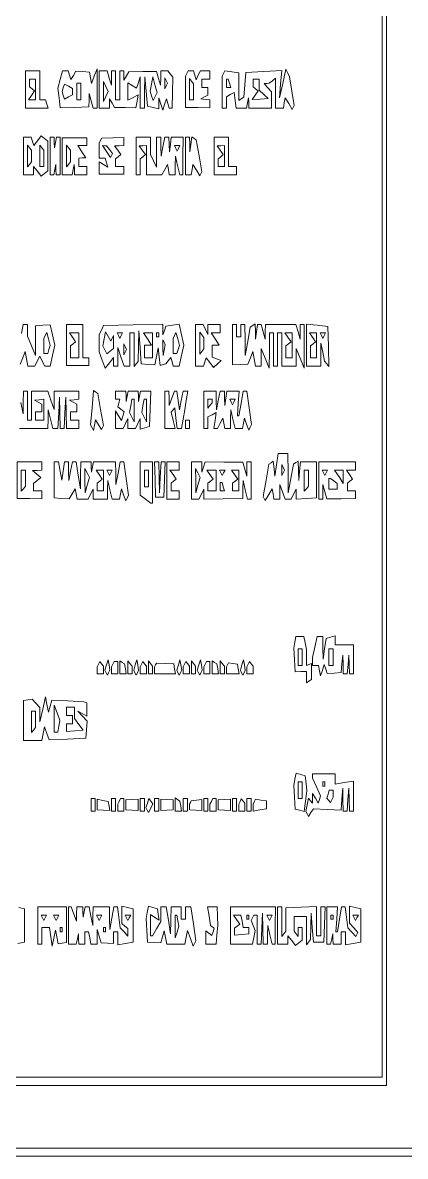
# Paper-space layout 'AN-22-DGE-077' of a CAD drawing. Header units: metres. Extents: x 12 to 191, y -57 to 204.
# Drawn here: x 102.73 to 119.13, y -57.38 to -8.82 of the extents above; entities that cross this region are included whole.
import ezdxf

# ---------------------------------------------------------------- set-up
doc = ezdxf.new("R2010")
doc.units = ezdxf.units.M
doc.layers.add('DGE_CONTORNOS', color=7, linetype='Continuous', lineweight=0)
doc.layers.add('DGE_DATOS', color=7, linetype='Continuous', lineweight=0)

# ---------------------------------------------------------------- blocks, each defined once
blk = doc.blocks.new('LP_REF_DGE_MT_077')
at = {"layer": 'DGE_CONTORNOS'}
for points in [[(21.899, 63.246), (21.899, -57.382), (106.671, -57.382), (191.443, -57.382), (191.443, 63.246), (191.443, 183.875), (106.671, 183.875), (21.899, 183.875)], [(191.267, 90.597), (191.267, -2.324), (189.861, -2.324), (188.455, -2.324), (188.452, -2.013), (188.449, -1.701), (188.333, -2.013), (188.216, -2.324), (154.189, -2.324), (120.162, -2.324), (120.162, -29.675), (120.162, -57.026), (74.239, -57.026), (28.315, -57.026), (28.315, 63.246), (28.315, 183.518), (109.791, 183.518), (191.267, 183.518)], [(72.349, -25.042), (72.349, -54.353), (95.333, -54.353), (118.317, -54.353), (118.317, -25.042), (118.317, 4.268), (95.333, 4.268), (72.349, 4.268)], [(118.141, -25.042), (118.141, -53.997), (95.333, -53.997), (72.525, -53.997), (72.525, -25.042), (72.525, 3.912), (95.333, 3.912), (118.141, 3.912)], [(102.848, -11.679), (102.848, -12.481), (103.336, -12.481), (103.825, -12.481), (103.771, -12.302), (103.716, -12.124), (103.59, -12.124), (103.463, -12.124), (103.463, -11.501), (103.463, -10.877), (103.155, -10.877), (102.848, -10.877)], [(104.337, -11.25), (104.239, -11.623), (104.291, -12.043), (104.343, -12.462), (104.958, -12.444), (105.572, -12.426), (105.575, -12.141), (105.578, -11.857), (105.667, -12.169), (105.757, -12.481), (105.84, -12.481), (105.924, -12.481), (105.921, -11.634), (105.918, -10.788), (105.8, -11.105), (105.681, -11.422), (105.635, -11.177), (105.588, -10.932), (105.297, -10.915), (105.006, -10.899), (104.902, -11.075), (104.797, -11.251), (104.74, -11.064), (104.683, -10.877), (104.56, -10.877), (104.436, -10.877)], [(106.012, -11.679), (106.012, -12.481), (106.232, -12.481), (106.451, -12.481), (106.451, -12.281), (106.451, -12.081), (106.561, -12.264), (106.671, -12.447), (107.125, -12.454), (107.579, -12.46), (107.631, -12.183), (107.684, -11.906), (107.463, -12.019), (107.242, -12.131), (107.242, -11.759), (107.242, -11.388), (107.429, -11.508), (107.616, -11.628), (107.691, -11.386), (107.767, -11.144), (107.768, -11.812), (107.77, -12.481), (107.858, -12.481), (107.945, -12.481), (107.957, -11.812), (107.969, -11.144), (108.023, -11.768), (108.077, -12.392), (108.319, -12.448), (108.561, -12.504), (108.562, -12.27), (108.563, -12.035), (108.65, -12.302), (108.736, -12.57), (108.813, -12.328), (108.89, -12.086), (108.95, -12.283), (109.011, -12.481), (109.076, -12.481), (109.141, -12.481), (109.15, -11.813), (109.16, -11.145), (109.058, -11.014), (108.956, -10.882), (108.802, -10.88), (108.649, -10.877), (108.646, -11.189), (108.643, -11.501), (108.558, -11.205), (108.473, -10.91), (107.88, -10.914), (107.286, -10.918), (107.176, -11.097), (107.067, -11.277), (107.067, -11.077), (107.067, -10.877), (106.979, -10.877), (106.891, -10.877), (106.891, -11.501), (106.891, -12.124), (106.803, -12.124), (106.715, -12.124), (106.715, -11.501), (106.715, -10.877), (106.627, -10.877), (106.539, -10.877), (106.537, -11.189), (106.534, -11.501), (106.444, -11.189), (106.355, -10.877), (106.183, -10.877), (106.012, -10.877)], [(108.404, -11.979), (108.317, -12.155), (108.255, -11.953), (108.194, -11.751), (108.251, -11.448), (108.309, -11.144), (108.4, -11.473), (108.491, -11.802)], [(109.762, -10.996), (109.703, -11.115), (109.703, -11.783), (109.703, -12.452), (110.231, -12.457), (110.758, -12.462), (110.758, -12.293), (110.758, -12.124), (110.56, -12.104), (110.362, -12.083), (110.516, -12.001), (110.67, -11.92), (110.67, -11.755), (110.67, -11.59), (110.538, -11.59), (110.406, -11.59), (110.406, -11.412), (110.406, -11.233), (110.582, -11.233), (110.758, -11.233), (110.758, -11.055), (110.758, -10.877), (110.556, -10.877), (110.354, -10.877), (110.258, -11.071), (110.163, -11.264), (110.104, -11.071), (110.045, -10.877), (109.932, -10.877), (109.82, -10.877)], [(111.343, -10.998), (111.285, -11.115), (111.285, -11.798), (111.285, -12.481), (111.373, -12.481), (111.461, -12.481), (111.461, -12.234), (111.461, -11.988), (111.629, -11.899), (111.798, -11.809), (111.841, -12.145), (111.884, -12.481), (112.105, -12.481), (112.325, -12.481), (112.37, -12.258), (112.414, -12.035), (112.421, -12.258), (112.428, -12.481), (112.911, -12.481), (113.395, -12.481), (113.395, -12.133), (113.395, -11.786), (113.241, -11.604), (113.087, -11.422), (113.19, -11.417), (113.293, -11.412), (113.432, -11.303), (113.571, -11.195), (113.571, -11.838), (113.571, -12.481), (113.739, -12.481), (113.907, -12.481), (113.944, -12.258), (113.981, -12.035), (114.13, -12.283), (114.278, -12.531), (114.32, -12.446), (114.362, -12.36), (114.262, -11.752), (114.162, -11.144), (114.088, -10.98), (114.014, -10.815), (113.876, -11.425), (113.737, -12.035), (113.784, -11.454), (113.83, -10.873), (113.063, -10.913), (112.296, -10.953), (112.252, -11.48), (112.208, -12.007), (112.098, -12.08), (111.989, -12.154), (111.988, -11.56), (111.988, -10.966), (111.694, -10.924), (111.4, -10.882)], [(103.287, -11.679), (103.287, -12.124), (103.133, -12.122), (102.98, -12.119), (103.111, -11.93), (103.243, -11.741), (103.133, -11.65), (103.023, -11.56), (103.023, -11.397), (103.023, -11.233), (103.155, -11.233), (103.287, -11.233)], [(104.869, -11.768), (104.869, -11.905), (104.694, -11.998), (104.518, -12.091), (104.469, -11.929), (104.419, -11.768), (104.469, -11.606), (104.518, -11.445), (104.694, -11.538), (104.869, -11.631)], [(105.221, -11.768), (105.221, -12.124), (105.133, -12.124), (105.045, -12.124), (105.045, -11.768), (105.045, -11.412), (105.133, -11.412), (105.221, -11.412)], [(106.293, -11.982), (106.188, -12.196), (106.188, -11.768), (106.188, -11.34), (106.293, -11.554), (106.399, -11.768)], [(108.883, -11.53), (108.824, -11.649), (108.824, -11.412), (108.824, -11.174), (108.883, -11.293), (108.942, -11.412)], [(110.055, -11.778), (110.055, -12.124), (109.967, -12.124), (109.879, -12.124), (109.879, -11.668), (109.879, -11.212), (109.967, -11.322), (110.055, -11.433)], [(111.593, -11.412), (111.647, -11.59), (111.554, -11.59), (111.461, -11.59), (111.461, -11.412), (111.461, -11.233), (111.5, -11.233), (111.539, -11.233)], [(112.867, -11.473), (112.867, -11.713), (113.061, -11.889), (113.255, -12.064), (112.907, -12.089), (112.56, -12.114), (112.692, -11.928), (112.823, -11.741), (112.714, -11.65), (112.604, -11.56), (112.604, -11.397), (112.604, -11.233), (112.736, -11.233), (112.867, -11.233)], [(102.76, -14.53), (102.76, -15.332), (102.98, -15.332), (103.199, -15.332), (103.199, -15.152), (103.199, -14.972), (103.363, -15.18), (103.528, -15.388), (103.671, -15.276), (103.815, -15.165), (103.815, -14.53), (103.815, -13.895), (103.671, -13.783), (103.528, -13.672), (103.367, -13.874), (103.207, -14.077), (103.154, -13.902), (103.101, -13.728), (102.93, -13.728), (102.76, -13.728)], [(103.111, -14.53), (103.111, -14.776), (103.023, -14.886), (102.936, -14.996), (102.936, -14.53), (102.936, -14.063), (103.023, -14.173), (103.111, -14.284)], [(103.639, -14.629), (103.639, -14.975), (103.551, -14.975), (103.463, -14.975), (103.463, -14.519), (103.463, -14.063), (103.551, -14.173), (103.639, -14.284)], [(103.902, -14.53), (103.902, -15.332), (103.983, -15.332), (104.064, -15.332), (104.108, -15.109), (104.152, -14.886), (104.159, -15.109), (104.166, -15.332), (104.254, -15.332), (104.342, -15.332), (104.342, -14.53), (104.342, -13.728), (104.261, -13.728), (104.181, -13.728), (104.136, -13.951), (104.092, -14.173), (104.085, -13.951), (104.078, -13.728), (103.99, -13.728), (103.902, -13.728)], [(104.43, -14.544), (104.43, -15.332), (104.642, -15.332), (104.855, -15.332), (104.899, -15.109), (104.943, -14.886), (104.95, -15.109), (104.957, -15.332), (105.221, -15.332), (105.484, -15.332), (105.484, -15.153), (105.484, -14.975), (105.309, -14.975), (105.133, -14.975), (105.133, -14.797), (105.133, -14.619), (105.287, -14.613), (105.441, -14.608), (105.27, -14.346), (105.099, -14.084), (105.292, -14.084), (105.484, -14.084), (105.484, -13.915), (105.484, -13.747), (104.957, -13.752), (104.43, -13.757)], [(104.781, -14.53), (104.781, -14.776), (104.693, -14.886), (104.606, -14.996), (104.606, -14.53), (104.606, -14.063), (104.693, -14.173), (104.781, -14.284)], [(106.061, -13.865), (106.012, -13.966), (106.012, -14.292), (106.012, -14.619), (106.138, -14.619), (106.265, -14.619), (106.325, -14.816), (106.385, -15.013), (106.199, -14.893), (106.012, -14.773), (106.012, -15.038), (106.012, -15.303), (106.539, -15.308), (107.067, -15.313), (107.067, -15.144), (107.067, -14.975), (106.891, -14.975), (106.715, -14.975), (106.715, -14.812), (106.715, -14.649), (106.825, -14.558), (106.935, -14.468), (106.803, -14.279), (106.671, -14.09), (106.869, -14.087), (107.067, -14.084), (107.067, -13.913), (107.067, -13.741), (106.589, -13.753), (106.111, -13.765)], [(107.594, -14.53), (107.594, -15.332), (107.682, -15.332), (107.77, -15.332), (107.77, -14.99), (107.77, -14.649), (107.88, -14.558), (107.989, -14.468), (107.858, -14.279), (107.726, -14.09), (107.88, -14.087), (108.033, -14.084), (108.033, -14.708), (108.033, -15.332), (108.367, -15.332), (108.701, -15.332), (108.818, -15.109), (108.934, -14.886), (108.975, -15.109), (109.015, -15.332), (109.139, -15.332), (109.264, -15.332), (109.27, -14.931), (109.276, -14.53), (109.371, -14.931), (109.466, -15.332), (109.53, -15.332), (109.593, -15.332), (109.601, -14.53), (109.609, -13.728), (109.355, -13.728), (109.101, -13.728), (109.061, -14.04), (109.021, -14.352), (109.01, -14.04), (109, -13.728), (108.909, -13.728), (108.819, -13.728), (108.739, -14.129), (108.66, -14.53), (108.654, -14.129), (108.649, -13.728), (108.561, -13.728), (108.473, -13.728), (108.473, -14.364), (108.473, -15.001), (108.341, -14.733), (108.209, -14.466), (108.209, -14.097), (108.209, -13.728), (107.902, -13.728), (107.594, -13.728)], [(109.703, -14.53), (109.703, -15.332), (109.828, -15.332), (109.952, -15.332), (109.989, -15.109), (110.026, -14.886), (110.175, -15.134), (110.323, -15.382), (110.365, -15.297), (110.407, -15.211), (110.29, -14.524), (110.172, -13.837), (110.077, -13.773), (109.982, -13.708), (109.941, -14.03), (109.899, -14.352), (109.889, -14.04), (109.879, -13.728), (109.791, -13.728), (109.703, -13.728)], [(110.934, -14.53), (110.934, -15.332), (111.417, -15.332), (111.901, -15.332), (111.901, -15.153), (111.901, -14.975), (111.725, -14.975), (111.549, -14.975), (111.549, -14.352), (111.549, -13.728), (111.241, -13.728), (110.934, -13.728)], [(106.449, -14.256), (106.578, -14.421), (106.536, -14.505), (106.495, -14.59), (106.324, -14.337), (106.154, -14.084), (106.237, -14.087), (106.319, -14.09)], [(109.41, -14.203), (109.352, -14.322), (109.293, -14.203), (109.235, -14.084), (109.352, -14.084), (109.469, -14.084)], [(111.373, -14.53), (111.373, -14.975), (111.241, -14.975), (111.11, -14.975), (111.11, -14.812), (111.11, -14.649), (111.219, -14.558), (111.329, -14.468), (111.197, -14.279), (111.066, -14.09), (111.219, -14.087), (111.373, -14.084)], [(104.606, -22.624), (104.606, -23.502), (105.089, -23.502), (105.572, -23.502), (105.572, -23.337), (105.572, -23.172), (105.441, -23.172), (105.309, -23.172), (105.309, -22.459), (105.309, -21.746), (104.957, -21.746), (104.606, -21.746)], [(106.106, -21.983), (106.012, -22.174), (106.012, -22.549), (106.012, -22.925), (106.138, -23.271), (106.265, -23.617), (106.446, -23.393), (106.627, -23.168), (106.627, -23.348), (106.627, -23.528), (106.715, -23.528), (106.803, -23.528), (106.803, -23.132), (106.803, -22.736), (106.94, -23.132), (107.077, -23.528), (107.203, -23.528), (107.33, -23.528), (107.33, -22.815), (107.33, -22.102), (107.418, -22.102), (107.506, -22.102), (107.506, -22.826), (107.506, -23.549), (107.594, -23.439), (107.682, -23.329), (107.694, -22.671), (107.707, -22.013), (107.76, -22.726), (107.814, -23.439), (108.107, -23.457), (108.4, -23.474), (108.466, -23.113), (108.532, -22.752), (108.58, -23.127), (108.629, -23.502), (108.749, -23.466), (108.868, -23.429), (108.972, -23.297), (109.076, -23.166), (109.131, -23.347), (109.186, -23.528), (109.315, -23.528), (109.443, -23.528), (109.544, -23.082), (109.644, -22.637), (109.543, -22.189), (109.442, -21.74), (109.155, -21.779), (108.868, -21.818), (108.804, -22.005), (108.739, -22.192), (108.738, -21.966), (108.736, -21.74), (107.468, -21.765), (106.2, -21.791)], [(110.143, -22.637), (110.143, -23.528), (110.313, -23.528), (110.484, -23.528), (110.537, -23.353), (110.59, -23.179), (110.75, -23.381), (110.911, -23.584), (111.076, -23.436), (111.241, -23.287), (111.044, -23.217), (110.846, -23.147), (110.846, -22.892), (110.846, -22.637), (111, -22.631), (111.154, -22.626), (110.983, -22.364), (110.812, -22.102), (111.005, -22.102), (111.197, -22.102), (111.197, -21.924), (111.197, -21.746), (110.934, -21.746), (110.67, -21.746), (110.67, -21.96), (110.67, -22.174), (110.565, -21.96), (110.459, -21.746), (110.301, -21.746), (110.143, -21.746)], [(111.725, -22.61), (111.725, -23.475), (112.054, -23.458), (112.384, -23.441), (112.488, -23.172), (112.591, -22.904), (112.651, -23.216), (112.71, -23.528), (112.833, -23.528), (112.955, -23.528), (112.955, -23.152), (112.955, -22.776), (113.128, -23.196), (113.301, -23.617), (113.304, -22.86), (113.307, -22.102), (113.395, -22.102), (113.483, -22.102), (113.483, -22.815), (113.483, -23.528), (113.571, -23.528), (113.658, -23.528), (113.658, -22.815), (113.658, -22.102), (113.746, -22.102), (113.834, -22.102), (113.834, -22.815), (113.834, -23.528), (114.142, -23.528), (114.449, -23.528), (114.449, -23.152), (114.449, -22.776), (114.622, -23.196), (114.795, -23.617), (114.798, -22.682), (114.801, -21.746), (114.713, -21.746), (114.625, -21.746), (114.623, -22.058), (114.62, -22.37), (114.53, -22.058), (114.441, -21.746), (113.786, -21.746), (113.131, -21.746), (113.128, -22.058), (113.126, -22.37), (113.036, -22.058), (112.947, -21.746), (112.87, -21.746), (112.792, -21.746), (112.752, -22.058), (112.712, -22.37), (112.702, -22.043), (112.692, -21.716), (112.588, -21.787), (112.484, -21.857), (112.375, -22.47), (112.266, -23.082), (112.259, -22.414), (112.252, -21.746), (112.164, -21.746), (112.076, -21.746), (112.076, -22.013), (112.076, -22.281), (111.989, -22.281), (111.901, -22.281), (111.901, -22.013), (111.901, -21.746), (111.813, -21.746), (111.725, -21.746)], [(114.889, -22.628), (114.889, -23.528), (115.197, -23.528), (115.504, -23.528), (115.51, -23.038), (115.515, -22.548), (115.592, -22.931), (115.668, -23.313), (115.759, -23.428), (115.851, -23.542), (115.831, -22.689), (115.812, -21.835), (115.35, -21.781), (114.889, -21.727)], [(103.858, -22.817), (103.804, -22.993), (103.721, -22.993), (103.639, -22.993), (103.639, -22.667), (103.639, -22.34), (103.7, -22.216), (103.761, -22.092), (103.836, -22.366), (103.912, -22.64)], [(105.133, -22.637), (105.133, -23.172), (104.957, -23.172), (104.781, -23.172), (104.781, -22.919), (104.781, -22.667), (104.891, -22.576), (105.001, -22.486), (104.869, -22.297), (104.737, -22.108), (104.935, -22.105), (105.133, -22.102)], [(106.569, -22.338), (106.627, -22.221), (106.627, -22.499), (106.627, -22.777), (106.481, -22.891), (106.334, -23.005), (106.249, -22.833), (106.164, -22.661), (106.221, -22.362), (106.278, -22.062), (106.394, -22.259), (106.511, -22.456)], [(106.949, -22.221), (106.891, -22.34), (106.832, -22.221), (106.774, -22.102), (106.891, -22.102), (107.008, -22.102)], [(108.297, -22.637), (108.297, -23.172), (108.121, -23.172), (107.945, -23.172), (107.945, -22.904), (107.945, -22.637), (108.099, -22.631), (108.253, -22.626), (108.082, -22.364), (107.912, -22.102), (108.104, -22.102), (108.297, -22.102)], [(108.561, -22.192), (108.561, -22.281), (108.517, -22.281), (108.473, -22.281), (108.473, -22.192), (108.473, -22.102), (108.517, -22.102), (108.561, -22.102)], [(109.395, -22.817), (109.341, -22.993), (109.259, -22.993), (109.176, -22.993), (109.176, -22.667), (109.176, -22.34), (109.237, -22.216), (109.298, -22.092), (109.374, -22.366), (109.449, -22.64)], [(110.494, -22.548), (110.494, -22.794), (110.406, -22.904), (110.319, -23.014), (110.319, -22.548), (110.319, -22.081), (110.406, -22.192), (110.494, -22.302)], [(114.274, -22.637), (114.274, -23.172), (114.142, -23.172), (114.01, -23.172), (114.01, -22.919), (114.01, -22.667), (114.12, -22.576), (114.23, -22.486), (114.098, -22.297), (113.966, -22.108), (114.12, -22.105), (114.274, -22.102)], [(115.328, -22.637), (115.328, -23.172), (115.197, -23.172), (115.065, -23.172), (115.065, -22.919), (115.065, -22.667), (115.175, -22.576), (115.284, -22.486), (115.153, -22.297), (115.021, -22.108), (115.175, -22.105), (115.328, -22.102)], [(115.651, -22.221), (115.592, -22.34), (115.533, -22.221), (115.475, -22.102), (115.592, -22.102), (115.709, -22.102)], [(107.125, -22.934), (107.067, -23.053), (107.067, -22.815), (107.067, -22.578), (107.125, -22.696), (107.184, -22.815)], [(108.797, -22.849), (108.75, -23.082), (108.743, -22.741), (108.736, -22.399), (108.79, -22.507), (108.843, -22.615)], [(105.704, -25.313), (105.643, -26.046), (105.708, -26.168), (105.772, -26.29), (105.813, -26.06), (105.853, -25.829), (105.979, -26.04), (106.104, -26.251), (106.146, -26.166), (106.188, -26.08), (106.071, -25.393), (105.954, -24.706), (105.859, -24.642), (105.765, -24.579)], [(106.715, -24.775), (106.715, -24.953), (106.808, -24.953), (106.901, -24.953), (106.852, -25.113), (106.804, -25.272), (106.941, -25.379), (107.078, -25.485), (107.02, -25.673), (106.963, -25.862), (106.839, -25.653), (106.715, -25.444), (106.715, -25.822), (106.715, -26.201), (106.873, -26.201), (107.031, -26.201), (107.137, -25.987), (107.242, -25.773), (107.242, -25.987), (107.242, -26.201), (107.401, -26.201), (107.559, -26.201), (107.664, -25.987), (107.77, -25.773), (107.77, -25.999), (107.77, -26.225), (107.967, -26.168), (108.165, -26.112), (108.192, -25.354), (108.219, -24.597), (108.002, -24.597), (107.784, -24.597), (107.74, -24.82), (107.696, -25.042), (107.689, -24.82), (107.682, -24.597), (107.469, -24.597), (107.257, -24.597), (107.213, -24.82), (107.168, -25.042), (107.161, -24.82), (107.154, -24.597), (106.935, -24.597), (106.715, -24.597)], [(108.824, -25.399), (108.824, -26.201), (109.047, -26.201), (109.27, -26.201), (109.179, -25.855), (109.088, -25.509), (109.166, -25.411), (109.245, -25.312), (109.3, -25.756), (109.355, -26.201), (109.443, -26.201), (109.532, -26.201), (109.606, -25.8), (109.68, -25.399), (109.741, -24.998), (109.803, -24.597), (109.706, -24.597), (109.61, -24.597), (109.529, -24.998), (109.449, -25.399), (109.39, -24.998), (109.331, -24.597), (109.285, -24.597), (109.239, -24.597), (109.123, -24.909), (109.006, -25.221), (109.003, -24.909), (109, -24.597), (108.912, -24.597), (108.824, -24.597)], [(110.494, -25.399), (110.494, -26.201), (110.582, -26.201), (110.67, -26.201), (110.67, -25.954), (110.67, -25.708), (110.85, -25.613), (111.029, -25.517), (110.975, -25.859), (110.922, -26.201), (110.998, -26.201), (111.074, -26.201), (111.191, -25.978), (111.307, -25.755), (111.348, -25.978), (111.388, -26.201), (111.512, -26.201), (111.637, -26.201), (111.643, -25.8), (111.649, -25.399), (111.744, -25.8), (111.84, -26.201), (111.995, -26.201), (112.15, -26.201), (112.194, -25.978), (112.239, -25.755), (112.329, -26.017), (112.418, -26.279), (112.481, -26.152), (112.544, -26.025), (112.439, -25.311), (112.333, -24.597), (112.257, -24.597), (112.181, -24.597), (112.09, -25.132), (111.998, -25.666), (111.964, -25.666), (111.931, -25.666), (111.97, -25.132), (112.008, -24.597), (111.741, -24.597), (111.474, -24.597), (111.434, -24.909), (111.394, -25.221), (111.383, -24.909), (111.373, -24.597), (111.283, -24.597), (111.192, -24.597), (111.112, -24.998), (111.033, -25.399), (111.027, -24.998), (111.022, -24.597), (110.758, -24.597), (110.494, -24.597)], [(103.639, -25.399), (103.639, -25.844), (103.463, -25.844), (103.287, -25.844), (103.287, -25.666), (103.287, -25.488), (103.419, -25.488), (103.551, -25.488), (103.551, -25.323), (103.551, -25.158), (103.397, -25.076), (103.243, -24.995), (103.441, -24.974), (103.639, -24.953)], [(107.506, -25.434), (107.506, -25.916), (107.406, -25.714), (107.307, -25.512), (107.36, -25.233), (107.413, -24.953), (107.459, -24.953), (107.506, -24.953)], [(108.033, -25.434), (108.033, -25.916), (107.934, -25.714), (107.834, -25.512), (107.887, -25.233), (107.94, -24.953), (107.987, -24.953), (108.033, -24.953)], [(110.846, -25.032), (110.846, -25.11), (110.758, -25.221), (110.67, -25.331), (110.67, -25.142), (110.67, -24.953), (110.758, -24.953), (110.846, -24.953)], [(111.783, -25.072), (111.725, -25.191), (111.666, -25.072), (111.608, -24.953), (111.725, -24.953), (111.842, -24.953)], [(109.703, -26.022), (109.703, -26.201), (109.791, -26.201), (109.879, -26.201), (109.879, -26.022), (109.879, -25.844), (109.791, -25.844), (109.703, -25.844)], [(102.496, -28.413), (102.496, -29.201), (103.023, -29.206), (103.551, -29.211), (103.551, -29.042), (103.551, -28.873), (103.375, -28.873), (103.199, -28.873), (103.199, -28.714), (103.199, -28.555), (103.353, -28.428), (103.507, -28.301), (103.331, -28.154), (103.155, -28.007), (103.353, -27.995), (103.551, -27.982), (103.551, -27.804), (103.551, -27.626), (103.023, -27.626), (102.496, -27.626)], [(104.078, -28.399), (104.078, -29.172), (104.401, -29.197), (104.724, -29.221), (104.855, -29.003), (104.986, -28.784), (105.023, -29.007), (105.06, -29.23), (105.298, -29.23), (105.537, -29.23), (105.643, -29.016), (105.748, -28.802), (105.748, -29.016), (105.748, -29.23), (106.056, -29.23), (106.363, -29.23), (106.369, -28.829), (106.375, -28.428), (106.471, -28.829), (106.566, -29.23), (106.721, -29.23), (106.876, -29.23), (106.921, -29.007), (106.965, -28.784), (107.055, -29.046), (107.145, -29.308), (107.208, -29.181), (107.27, -29.054), (107.165, -28.34), (107.059, -27.626), (106.982, -27.626), (106.905, -27.626), (106.817, -28.116), (106.729, -28.606), (106.722, -28.116), (106.715, -27.626), (106.239, -27.626), (105.763, -27.626), (105.718, -27.849), (105.674, -28.071), (105.667, -27.849), (105.66, -27.626), (105.441, -27.626), (105.221, -27.626), (105.212, -28.205), (105.203, -28.784), (105.111, -28.205), (105.02, -27.626), (104.942, -27.626), (104.864, -27.626), (104.784, -28.027), (104.705, -28.428), (104.699, -28.027), (104.693, -27.626), (104.611, -27.626), (104.53, -27.626), (104.467, -28.024), (104.405, -28.422), (104.332, -28.024), (104.26, -27.626), (104.169, -27.626), (104.078, -27.626)], [(107.77, -28.343), (107.77, -29.06), (107.995, -29.234), (108.221, -29.408), (108.259, -29.408), (108.297, -29.408), (108.297, -28.517), (108.297, -27.626), (108.033, -27.626), (107.77, -27.626)], [(108.402, -28.383), (108.429, -29.141), (108.605, -29.141), (108.78, -29.141), (108.807, -28.383), (108.834, -27.626), (108.747, -27.626), (108.659, -27.626), (108.625, -28.294), (108.59, -28.962), (108.575, -28.294), (108.561, -27.626), (108.468, -27.626), (108.375, -27.626)], [(108.912, -28.428), (108.912, -29.23), (109.176, -29.23), (109.44, -29.23), (109.44, -29.051), (109.44, -28.873), (109.264, -28.873), (109.088, -28.873), (109.088, -28.71), (109.088, -28.547), (109.198, -28.456), (109.308, -28.366), (109.176, -28.177), (109.044, -27.988), (109.242, -27.985), (109.44, -27.982), (109.44, -27.804), (109.44, -27.626), (109.176, -27.626), (108.912, -27.626)], [(109.967, -28.428), (109.967, -29.23), (110.125, -29.23), (110.283, -29.23), (110.389, -29.016), (110.494, -28.802), (110.494, -29.012), (110.494, -29.223), (111.329, -29.214), (112.164, -29.204), (112.17, -28.816), (112.176, -28.428), (112.272, -28.829), (112.367, -29.23), (112.441, -29.23), (112.516, -29.23), (112.516, -28.428), (112.516, -27.626), (112.428, -27.626), (112.34, -27.626), (112.337, -27.938), (112.335, -28.25), (112.249, -27.95), (112.162, -27.65), (111.354, -27.643), (110.546, -27.635), (110.478, -27.853), (110.409, -28.071), (110.408, -27.849), (110.406, -27.626), (110.187, -27.626), (109.967, -27.626)], [(113.61, -27.76), (113.542, -28.25), (113.505, -27.928), (113.468, -27.606), (113.373, -27.671), (113.277, -27.735), (113.16, -28.422), (113.043, -29.109), (113.085, -29.195), (113.127, -29.28), (113.275, -29.032), (113.423, -28.784), (113.46, -29.007), (113.497, -29.23), (113.622, -29.23), (113.746, -29.23), (113.749, -28.918), (113.752, -28.606), (113.869, -28.918), (113.985, -29.23), (114.112, -29.23), (114.239, -29.23), (114.344, -29.016), (114.449, -28.802), (114.449, -29.019), (114.449, -29.236), (114.889, -29.205), (115.328, -29.173), (115.328, -28.4), (115.328, -27.626), (114.983, -27.626), (114.638, -27.626), (114.599, -28.027), (114.561, -28.428), (114.549, -28.012), (114.537, -27.596), (114.434, -27.666), (114.33, -27.737), (114.221, -28.35), (114.111, -28.962), (114.105, -28.116), (114.098, -27.27), (113.888, -27.27), (113.678, -27.27)], [(115.416, -28.428), (115.416, -29.23), (115.504, -29.23), (115.592, -29.23), (115.595, -28.918), (115.597, -28.606), (115.685, -28.909), (115.772, -29.213), (116.385, -29.209), (116.998, -29.205), (116.998, -29.039), (116.998, -28.873), (116.823, -28.873), (116.647, -28.873), (116.647, -28.71), (116.647, -28.547), (116.757, -28.456), (116.867, -28.366), (116.735, -28.177), (116.603, -27.988), (116.801, -27.985), (116.998, -27.982), (116.998, -27.804), (116.998, -27.626), (116.207, -27.626), (115.416, -27.626)], [(102.848, -28.328), (102.848, -28.674), (102.76, -28.784), (102.672, -28.894), (102.672, -28.438), (102.672, -27.982), (102.76, -27.982), (102.848, -27.982)], [(105.496, -28.633), (105.402, -28.962), (105.399, -28.437), (105.397, -27.911), (105.494, -28.108), (105.591, -28.304)], [(106.188, -28.428), (106.188, -28.873), (106.056, -28.873), (105.924, -28.873), (105.924, -28.71), (105.924, -28.547), (106.034, -28.456), (106.144, -28.366), (106.012, -28.177), (105.88, -27.988), (106.034, -27.985), (106.188, -27.982)], [(106.51, -28.101), (106.451, -28.22), (106.393, -28.101), (106.334, -27.982), (106.451, -27.982), (106.568, -27.982)], [(108.121, -28.339), (108.121, -28.695), (108.033, -28.695), (107.945, -28.695), (107.945, -28.339), (107.945, -27.982), (108.033, -27.982), (108.121, -27.982)], [(110.242, -28.633), (110.148, -28.962), (110.145, -28.437), (110.143, -27.911), (110.24, -28.108), (110.337, -28.304)], [(111.022, -28.428), (111.022, -28.873), (110.846, -28.873), (110.67, -28.873), (110.67, -28.71), (110.67, -28.547), (110.78, -28.456), (110.89, -28.366), (110.758, -28.177), (110.626, -27.988), (110.824, -27.985), (111.022, -27.982)], [(111.344, -28.101), (111.285, -28.22), (111.227, -28.101), (111.168, -27.982), (111.285, -27.982), (111.403, -27.982)], [(111.989, -28.428), (111.989, -28.873), (111.857, -28.873), (111.725, -28.873), (111.725, -28.71), (111.725, -28.547), (111.835, -28.456), (111.945, -28.366), (111.813, -28.177), (111.681, -27.988), (111.835, -27.985), (111.989, -27.982)], [(113.893, -28.101), (113.834, -28.22), (113.834, -27.982), (113.834, -27.745), (113.893, -27.864), (113.951, -27.982)], [(114.977, -28.328), (114.977, -28.674), (114.889, -28.784), (114.801, -28.894), (114.801, -28.438), (114.801, -27.982), (114.889, -27.982), (114.977, -27.982)], [(115.739, -28.101), (115.68, -28.22), (115.621, -28.101), (115.563, -27.982), (115.68, -27.982), (115.797, -27.982)], [(116.471, -28.271), (116.471, -28.561), (116.317, -28.322), (116.163, -28.083), (116.127, -28.033), (116.09, -27.982), (116.281, -27.982), (116.471, -27.982)], [(111.329, -28.695), (111.384, -28.873), (111.291, -28.873), (111.197, -28.873), (111.197, -28.695), (111.197, -28.517), (111.236, -28.517), (111.275, -28.517)], [(116.068, -28.447), (116.207, -28.555), (116.207, -28.676), (116.207, -28.797), (116.032, -28.797), (115.856, -28.797), (115.856, -28.568), (115.856, -28.339), (115.893, -28.339), (115.929, -28.339)], [(114.396, -35.362), (114.348, -35.614), (114.377, -36.119), (114.406, -36.624), (114.647, -36.617), (114.889, -36.61), (114.889, -36.855), (114.889, -37.099), (114.999, -37.025), (115.109, -36.951), (115.109, -36.609), (115.109, -36.268), (114.999, -36.312), (114.889, -36.357), (114.889, -36.015), (114.889, -35.673), (114.836, -35.391), (114.782, -35.11), (114.613, -35.11), (114.444, -35.11)], [(115.255, -35.563), (115.153, -36.017), (115.153, -36.187), (115.153, -36.357), (115.277, -36.357), (115.402, -36.357), (115.446, -36.58), (115.491, -36.802), (115.574, -36.561), (115.658, -36.319), (115.716, -36.51), (115.775, -36.702), (116.075, -36.679), (116.375, -36.656), (116.411, -36.284), (116.447, -35.911), (116.459, -36.312), (116.471, -36.713), (116.553, -36.713), (116.635, -36.713), (116.673, -36.312), (116.711, -35.911), (116.723, -36.312), (116.735, -36.713), (116.823, -36.713), (116.91, -36.713), (116.91, -36.09), (116.91, -35.466), (116.515, -35.466), (116.119, -35.466), (116.119, -35.275), (116.119, -35.085), (115.925, -35.142), (115.731, -35.199), (115.67, -35.644), (115.61, -36.09), (115.601, -35.6), (115.592, -35.11), (115.474, -35.11), (115.357, -35.11)], [(114.713, -36.001), (114.713, -36.357), (114.625, -36.357), (114.537, -36.357), (114.537, -36.001), (114.537, -35.644), (114.625, -35.644), (114.713, -35.644)], [(116.032, -36.001), (116.032, -36.357), (115.944, -36.357), (115.856, -36.357), (115.856, -36.001), (115.856, -35.644), (115.944, -35.644), (116.032, -35.644)], [(105.98, -36.302), (105.924, -36.416), (105.924, -36.565), (105.924, -36.713), (106.056, -36.713), (106.188, -36.713), (106.188, -36.546), (106.188, -36.378), (106.112, -36.283), (106.036, -36.188)], [(106.327, -36.333), (106.258, -36.559), (106.311, -36.666), (106.363, -36.773), (106.416, -36.665), (106.47, -36.557), (106.433, -36.332), (106.396, -36.107)], [(106.598, -36.298), (106.539, -36.416), (106.539, -36.565), (106.539, -36.713), (106.671, -36.713), (106.803, -36.713), (106.803, -36.446), (106.803, -36.179), (106.73, -36.179), (106.656, -36.179)], [(106.891, -36.431), (106.891, -36.713), (107.03, -36.713), (107.169, -36.713), (107.134, -36.502), (107.099, -36.29), (106.995, -36.22), (106.891, -36.149)], [(107.242, -36.435), (107.242, -36.713), (107.33, -36.713), (107.418, -36.713), (107.418, -36.546), (107.418, -36.378), (107.33, -36.268), (107.242, -36.158)], [(107.557, -36.333), (107.488, -36.559), (107.541, -36.666), (107.594, -36.773), (107.647, -36.665), (107.7, -36.557), (107.663, -36.332), (107.626, -36.107)], [(107.826, -36.302), (107.77, -36.416), (107.77, -36.565), (107.77, -36.713), (107.902, -36.713), (108.033, -36.713), (108.033, -36.546), (108.033, -36.378), (107.958, -36.283), (107.882, -36.188)], [(108.121, -36.435), (108.121, -36.713), (108.209, -36.713), (108.297, -36.713), (108.297, -36.546), (108.297, -36.378), (108.209, -36.268), (108.121, -36.158)], [(108.426, -36.334), (108.385, -36.416), (108.385, -36.565), (108.385, -36.713), (108.832, -36.713), (109.278, -36.713), (109.243, -36.498), (109.208, -36.284), (108.837, -36.267), (108.467, -36.251)], [(109.403, -36.333), (109.334, -36.559), (109.387, -36.666), (109.44, -36.773), (109.493, -36.665), (109.546, -36.557), (109.509, -36.332), (109.472, -36.107)], [(109.672, -36.302), (109.615, -36.416), (109.615, -36.565), (109.615, -36.713), (109.747, -36.713), (109.879, -36.713), (109.879, -36.546), (109.879, -36.378), (109.803, -36.283), (109.728, -36.188)], [(109.967, -36.435), (109.967, -36.713), (110.055, -36.713), (110.143, -36.713), (110.143, -36.546), (110.143, -36.378), (110.055, -36.268), (109.967, -36.158)], [(110.282, -36.333), (110.213, -36.559), (110.266, -36.666), (110.319, -36.773), (110.372, -36.665), (110.425, -36.557), (110.388, -36.332), (110.351, -36.107)], [(110.553, -36.298), (110.494, -36.416), (110.494, -36.565), (110.494, -36.713), (110.626, -36.713), (110.758, -36.713), (110.758, -36.446), (110.758, -36.179), (110.685, -36.179), (110.612, -36.179)], [(110.846, -36.431), (110.846, -36.713), (110.985, -36.713), (111.124, -36.713), (111.089, -36.502), (111.055, -36.29), (110.95, -36.22), (110.846, -36.149)], [(111.197, -36.435), (111.197, -36.713), (111.285, -36.713), (111.373, -36.713), (111.373, -36.546), (111.373, -36.378), (111.285, -36.268), (111.197, -36.158)], [(111.505, -36.327), (111.461, -36.416), (111.461, -36.565), (111.461, -36.713), (111.732, -36.713), (112.003, -36.713), (111.969, -36.505), (111.935, -36.296), (111.742, -36.267), (111.549, -36.238)], [(112.128, -36.333), (112.059, -36.559), (112.112, -36.666), (112.164, -36.773), (112.217, -36.665), (112.27, -36.557), (112.233, -36.332), (112.196, -36.107)], [(112.396, -36.302), (112.34, -36.416), (112.34, -36.565), (112.34, -36.713), (112.472, -36.713), (112.604, -36.713), (112.604, -36.546), (112.604, -36.378), (112.528, -36.283), (112.452, -36.188)], [(102.76, -38.711), (102.76, -39.564), (103.158, -39.564), (103.556, -39.564), (103.612, -39.272), (103.667, -38.98), (103.769, -39.262), (103.871, -39.545), (104.656, -39.51), (105.441, -39.475), (105.467, -39.105), (105.493, -38.735), (105.291, -38.525), (105.089, -38.315), (105.287, -38.417), (105.484, -38.519), (105.484, -38.24), (105.484, -37.961), (105.419, -37.937), (105.353, -37.913), (104.669, -37.874), (103.985, -37.834), (103.913, -38.095), (103.841, -38.356), (103.773, -38.025), (103.706, -37.693), (103.588, -38.228), (103.471, -38.762), (103.467, -38.457), (103.463, -38.151), (103.301, -37.976), (103.139, -37.8), (102.95, -37.829), (102.76, -37.858)], [(103.287, -38.663), (103.287, -39.009), (103.199, -39.119), (103.111, -39.229), (103.111, -38.773), (103.111, -38.317), (103.199, -38.317), (103.287, -38.317)], [(104.282, -38.958), (104.235, -39.208), (104.157, -39.208), (104.078, -39.208), (104.081, -38.629), (104.084, -38.05), (104.207, -38.379), (104.33, -38.708)], [(104.957, -38.384), (104.957, -38.63), (105.143, -38.88), (105.329, -39.13), (104.967, -39.16), (104.606, -39.189), (104.606, -39.02), (104.606, -38.851), (104.737, -38.851), (104.869, -38.851), (104.869, -38.673), (104.869, -38.495), (104.737, -38.495), (104.606, -38.495), (104.606, -38.317), (104.606, -38.139), (104.781, -38.139), (104.957, -38.139)], [(114.399, -41.229), (114.348, -41.494), (114.377, -41.999), (114.406, -42.504), (114.6, -42.56), (114.795, -42.616), (114.85, -42.173), (114.905, -41.731), (114.874, -41.405), (114.843, -41.079), (114.646, -41.022), (114.449, -40.965)], [(115.153, -41.086), (115.153, -41.183), (115.325, -41.559), (115.498, -41.934), (115.449, -42.094), (115.401, -42.254), (115.277, -42.046), (115.153, -41.837), (115.153, -42.047), (115.153, -42.258), (115.064, -42.147), (114.976, -42.036), (114.921, -42.322), (114.867, -42.609), (114.92, -42.715), (114.973, -42.822), (115.085, -42.659), (115.197, -42.496), (115.785, -42.522), (116.374, -42.547), (116.409, -42.08), (116.445, -41.613), (116.458, -42.103), (116.471, -42.593), (116.553, -42.593), (116.635, -42.593), (116.672, -42.103), (116.708, -41.613), (116.722, -42.103), (116.735, -42.593), (116.823, -42.593), (116.91, -42.593), (116.91, -41.952), (116.91, -41.31), (116.515, -41.374), (116.119, -41.438), (116.119, -41.214), (116.119, -40.99), (115.636, -40.99), (115.153, -40.99)], [(114.713, -41.702), (114.713, -42.059), (114.625, -42.059), (114.537, -42.059), (114.537, -41.702), (114.537, -41.346), (114.625, -41.346), (114.713, -41.346)], [(115.68, -41.435), (115.68, -41.524), (115.636, -41.524), (115.592, -41.524), (115.592, -41.435), (115.592, -41.346), (115.636, -41.346), (115.68, -41.346)], [(116.032, -41.851), (116.032, -41.999), (115.975, -42.113), (115.919, -42.227), (115.842, -42.131), (115.765, -42.034), (115.816, -41.868), (115.866, -41.702), (115.949, -41.702), (116.032, -41.702)], [(105.66, -42.326), (105.66, -42.593), (105.748, -42.593), (105.836, -42.593), (105.836, -42.326), (105.836, -42.059), (105.748, -42.059), (105.66, -42.059)], [(105.924, -42.311), (105.924, -42.539), (106.193, -42.555), (106.462, -42.57), (106.431, -42.378), (106.399, -42.186), (106.161, -42.134), (105.924, -42.083)], [(106.539, -42.326), (106.539, -42.593), (106.627, -42.593), (106.715, -42.593), (106.715, -42.326), (106.715, -42.059), (106.627, -42.059), (106.539, -42.059)], [(106.861, -42.177), (106.803, -42.296), (106.803, -42.445), (106.803, -42.593), (106.935, -42.593), (107.067, -42.593), (107.067, -42.326), (107.067, -42.059), (106.993, -42.059), (106.92, -42.059)], [(107.154, -42.326), (107.154, -42.539), (107.418, -42.554), (107.682, -42.569), (107.682, -42.326), (107.682, -42.083), (107.418, -42.098), (107.154, -42.113)], [(107.77, -42.326), (107.77, -42.593), (107.858, -42.593), (107.945, -42.593), (107.945, -42.326), (107.945, -42.059), (107.858, -42.059), (107.77, -42.059)], [(108.075, -42.246), (108.016, -42.439), (108.07, -42.549), (108.124, -42.659), (108.218, -42.468), (108.312, -42.277), (108.223, -42.165), (108.133, -42.053)], [(108.385, -42.326), (108.385, -42.593), (108.473, -42.593), (108.561, -42.593), (108.561, -42.326), (108.561, -42.059), (108.473, -42.059), (108.385, -42.059)], [(108.649, -42.326), (108.649, -42.569), (108.912, -42.554), (109.176, -42.539), (109.176, -42.326), (109.176, -42.113), (108.912, -42.098), (108.649, -42.083)], [(109.264, -42.311), (109.264, -42.593), (109.403, -42.593), (109.542, -42.593), (109.507, -42.382), (109.473, -42.17), (109.368, -42.1), (109.264, -42.029)], [(109.615, -42.326), (109.615, -42.593), (109.703, -42.593), (109.791, -42.593), (109.791, -42.326), (109.791, -42.059), (109.703, -42.059), (109.615, -42.059)], [(109.916, -42.222), (109.879, -42.296), (109.879, -42.418), (109.879, -42.539), (110.143, -42.554), (110.406, -42.569), (110.406, -42.333), (110.406, -42.096), (110.18, -42.122), (109.953, -42.148)], [(110.494, -42.326), (110.494, -42.593), (110.582, -42.593), (110.67, -42.593), (110.67, -42.326), (110.67, -42.059), (110.582, -42.059), (110.494, -42.059)], [(110.817, -42.177), (110.758, -42.296), (110.758, -42.445), (110.758, -42.593), (110.89, -42.593), (111.022, -42.593), (111.022, -42.326), (111.022, -42.059), (110.948, -42.059), (110.875, -42.059)], [(111.11, -42.326), (111.11, -42.539), (111.373, -42.554), (111.637, -42.569), (111.637, -42.326), (111.637, -42.083), (111.373, -42.098), (111.11, -42.113)], [(111.725, -42.326), (111.725, -42.593), (111.813, -42.593), (111.901, -42.593), (111.901, -42.326), (111.901, -42.059), (111.813, -42.059), (111.725, -42.059)], [(112.045, -42.182), (111.989, -42.296), (111.989, -42.445), (111.989, -42.593), (112.12, -42.593), (112.252, -42.593), (112.252, -42.426), (112.252, -42.258), (112.177, -42.163), (112.101, -42.068)], [(112.34, -42.326), (112.34, -42.593), (112.428, -42.593), (112.516, -42.593), (112.516, -42.326), (112.516, -42.059), (112.428, -42.059), (112.34, -42.059)], [(112.656, -42.19), (112.604, -42.296), (112.604, -42.443), (112.604, -42.589), (112.889, -42.542), (113.175, -42.495), (113.175, -42.325), (113.175, -42.155), (112.942, -42.119), (112.709, -42.083)], [(103.375, -47.493), (103.375, -48.295), (103.463, -48.295), (103.551, -48.295), (103.551, -47.939), (103.551, -47.582), (103.716, -47.582), (103.882, -47.582), (103.941, -47.983), (104.001, -48.384), (104.068, -48.041), (104.135, -47.697), (104.19, -47.986), (104.245, -48.274), (104.425, -48.247), (104.606, -48.219), (104.606, -47.455), (104.606, -46.691), (103.99, -46.691), (103.375, -46.691)], [(103.697, -47.167), (103.639, -47.285), (103.58, -47.167), (103.522, -47.048), (103.639, -47.048), (103.756, -47.048)], [(104.225, -47.167), (104.166, -47.285), (104.107, -47.167), (104.049, -47.048), (104.166, -47.048), (104.283, -47.048)], [(104.693, -47.493), (104.693, -48.295), (104.862, -48.295), (105.03, -48.295), (105.075, -48.072), (105.119, -47.85), (105.126, -48.072), (105.133, -48.295), (105.265, -48.295), (105.397, -48.295), (105.397, -48.028), (105.397, -47.76), (105.475, -47.76), (105.554, -47.76), (105.604, -48.028), (105.655, -48.295), (105.789, -48.295), (105.924, -48.295), (105.927, -47.983), (105.929, -47.671), (106.011, -47.956), (106.093, -48.24), (106.36, -48.256), (106.627, -48.271), (106.627, -48.016), (106.627, -47.76), (106.715, -47.76), (106.803, -47.76), (106.803, -48.039), (106.803, -48.317), (107.132, -48.261), (107.462, -48.206), (107.462, -47.493), (107.462, -46.78), (107.22, -46.724), (106.979, -46.668), (106.979, -47.042), (106.979, -47.415), (107.11, -47.518), (107.242, -47.62), (107.242, -47.786), (107.242, -47.951), (107.077, -47.771), (106.911, -47.592), (106.855, -47.142), (106.8, -46.691), (106.721, -46.691), (106.642, -46.691), (106.553, -47.181), (106.465, -47.671), (106.458, -47.181), (106.451, -46.691), (106.1, -46.691), (105.748, -46.691), (105.743, -47.092), (105.737, -47.493), (105.658, -47.092), (105.578, -46.691), (105.495, -46.691), (105.411, -46.691), (105.367, -46.914), (105.323, -47.137), (105.316, -46.914), (105.309, -46.691), (105.177, -46.691), (105.045, -46.691), (105.042, -47.003), (105.039, -47.315), (104.923, -47.003), (104.806, -46.691), (104.75, -46.691), (104.693, -46.691)], [(106.07, -47.167), (106.012, -47.285), (105.953, -47.167), (105.895, -47.048), (106.012, -47.048), (106.129, -47.048)], [(107.301, -47.167), (107.242, -47.285), (107.184, -47.167), (107.125, -47.048), (107.242, -47.048), (107.36, -47.048)], [(108.07, -46.931), (108.02, -47.196), (108.049, -47.701), (108.077, -48.206), (108.366, -48.224), (108.655, -48.242), (108.726, -47.982), (108.798, -47.721), (108.852, -48.008), (108.907, -48.295), (109.296, -48.295), (109.684, -48.295), (109.74, -48), (109.796, -47.706), (109.918, -48.045), (110.041, -48.384), (110.098, -48.268), (110.155, -48.152), (110.047, -47.421), (109.939, -46.691), (109.821, -46.691), (109.703, -46.691), (109.703, -46.959), (109.703, -47.226), (109.615, -47.226), (109.528, -47.226), (109.528, -46.959), (109.528, -46.691), (109.308, -46.691), (109.088, -46.691), (109.079, -47.27), (109.07, -47.85), (108.978, -47.27), (108.887, -46.691), (108.768, -46.691), (108.649, -46.691), (108.649, -47.008), (108.649, -47.325), (108.472, -47.632), (108.295, -47.939), (108.252, -47.939), (108.209, -47.939), (108.209, -47.481), (108.209, -47.024), (108.395, -47.144), (108.582, -47.263), (108.542, -47.022), (108.503, -46.78), (108.312, -46.723), (108.12, -46.666)], [(109.378, -47.287), (109.423, -47.526), (109.345, -47.777), (109.267, -48.028), (109.265, -47.538), (109.264, -47.048), (109.298, -47.048), (109.333, -47.048)], [(110.72, -47.092), (110.781, -47.493), (110.858, -47.553), (110.935, -47.613), (110.888, -47.768), (110.84, -47.923), (110.711, -47.823), (110.582, -47.722), (110.582, -48.009), (110.582, -48.295), (110.8, -48.295), (111.018, -48.295), (111.056, -47.894), (111.094, -47.493), (111.083, -47.092), (111.072, -46.691), (110.865, -46.691), (110.658, -46.691)], [(111.637, -47.493), (111.637, -48.295), (112.111, -48.295), (112.585, -48.295), (112.64, -48.005), (112.695, -47.715), (112.606, -47.499), (112.517, -47.282), (112.575, -47.165), (112.633, -47.048), (112.706, -47.048), (112.78, -47.048), (112.78, -47.671), (112.78, -48.295), (112.862, -48.295), (112.945, -48.295), (112.979, -47.627), (113.014, -46.959), (113.028, -47.627), (113.043, -48.295), (113.131, -48.295), (113.219, -48.295), (113.225, -47.894), (113.231, -47.493), (113.326, -47.894), (113.422, -48.295), (113.485, -48.295), (113.548, -48.295), (113.556, -47.493), (113.564, -46.691), (112.601, -46.691), (111.637, -46.691)], [(112.133, -47.315), (112.183, -47.582), (112.306, -47.582), (112.428, -47.582), (112.428, -47.716), (112.427, -47.85), (112.12, -47.881), (111.813, -47.913), (111.813, -47.763), (111.813, -47.612), (111.923, -47.522), (112.032, -47.431), (111.901, -47.242), (111.769, -47.053), (111.925, -47.05), (112.082, -47.048)], [(112.428, -47.137), (112.428, -47.226), (112.384, -47.226), (112.34, -47.226), (112.34, -47.137), (112.34, -47.048), (112.384, -47.048), (112.428, -47.048)], [(113.365, -47.167), (113.307, -47.285), (113.248, -47.167), (113.19, -47.048), (113.307, -47.048), (113.424, -47.048)], [(113.658, -47.493), (113.658, -48.295), (113.878, -48.295), (114.098, -48.295), (114.098, -48.115), (114.098, -47.936), (114.262, -48.143), (114.426, -48.351), (114.57, -48.24), (114.713, -48.128), (114.713, -47.855), (114.713, -47.582), (114.625, -47.582), (114.537, -47.582), (114.537, -47.771), (114.537, -47.96), (114.449, -47.85), (114.362, -47.739), (114.362, -47.423), (114.362, -47.107), (114.625, -47.107), (114.889, -47.107), (114.889, -47.712), (114.889, -48.316), (114.977, -48.206), (115.065, -48.096), (115.076, -47.527), (115.088, -46.959), (115.142, -47.582), (115.197, -48.206), (115.416, -48.206), (115.636, -48.206), (115.663, -47.449), (115.69, -46.691), (115.597, -46.691), (115.504, -46.691), (115.504, -47.315), (115.504, -47.939), (115.416, -47.939), (115.328, -47.939), (115.328, -47.308), (115.328, -46.678), (114.669, -46.709), (114.01, -46.74), (114.01, -47.24), (114.01, -47.739), (113.922, -47.85), (113.834, -47.96), (113.834, -47.326), (113.834, -46.691), (113.746, -46.691), (113.658, -46.691)], [(115.768, -47.493), (115.768, -48.295), (115.848, -48.295), (115.929, -48.295), (115.973, -48.072), (116.018, -47.85), (116.025, -48.072), (116.032, -48.295), (116.207, -48.295), (116.383, -48.295), (116.383, -48.028), (116.383, -47.76), (116.471, -47.76), (116.559, -47.76), (116.559, -48.039), (116.559, -48.317), (116.889, -48.261), (117.218, -48.206), (117.218, -47.493), (117.218, -46.78), (116.976, -46.724), (116.735, -46.668), (116.735, -47.03), (116.735, -47.392), (116.918, -47.59), (117.101, -47.789), (117.057, -47.878), (117.013, -47.968), (116.84, -47.78), (116.667, -47.592), (116.611, -47.142), (116.556, -46.691), (116.478, -46.691), (116.4, -46.691), (116.308, -47.226), (116.216, -47.76), (116.183, -47.76), (116.15, -47.76), (116.189, -47.226), (116.227, -46.691), (115.998, -46.691), (115.768, -46.691)], [(116.032, -47.137), (116.032, -47.226), (115.988, -47.226), (115.944, -47.226), (115.944, -47.137), (115.944, -47.048), (115.988, -47.048), (116.032, -47.048)], [(117.057, -47.167), (116.998, -47.285), (116.94, -47.167), (116.881, -47.048), (116.998, -47.048), (117.116, -47.048)], [(104.43, -47.671), (104.43, -47.76), (104.386, -47.76), (104.342, -47.76), (104.342, -47.671), (104.342, -47.582), (104.386, -47.582), (104.43, -47.582)], [(106.276, -47.671), (106.276, -47.76), (106.232, -47.76), (106.188, -47.76), (106.188, -47.671), (106.188, -47.582), (106.232, -47.582), (106.276, -47.582)]]:
    blk.add_lwpolyline(points, close=True, dxfattribs=at)
for points in [[(102.628, -23.444), (102.732, -23.174), (102.835, -22.904), (102.895, -23.216), (102.954, -23.528), (103.103, -23.528), (103.252, -23.528), (103.357, -23.314), (103.463, -23.1), (103.568, -23.314), (103.674, -23.528), (103.79, -23.528), (103.906, -23.528), (104.006, -23.082), (104.106, -22.637), (104.007, -22.197), (103.909, -21.756), (103.598, -21.78), (103.287, -21.804), (103.284, -22.443), (103.281, -23.082), (103.108, -22.662), (102.936, -22.241), (102.936, -21.994), (102.936, -21.746), (102.845, -21.746), (102.754, -21.746), (102.683, -22.134)], [(102.599, -26.201), (103.207, -26.201), (103.815, -26.201), (103.82, -25.8), (103.826, -25.399), (103.922, -25.8), (104.017, -26.201), (104.13, -26.201), (104.243, -26.201), (104.278, -25.532), (104.312, -24.864), (104.327, -25.532), (104.342, -26.201), (104.424, -26.201), (104.507, -26.201), (104.542, -25.532), (104.576, -24.864), (104.591, -25.532), (104.606, -26.201), (104.869, -26.201), (105.133, -26.201), (105.133, -26.022), (105.133, -25.844), (104.957, -25.844), (104.781, -25.844), (104.781, -25.666), (104.781, -25.488), (104.913, -25.488), (105.045, -25.488), (105.045, -25.323), (105.045, -25.158), (104.891, -25.076), (104.737, -24.995), (104.935, -24.974), (105.133, -24.953), (105.133, -24.775), (105.133, -24.597), (104.606, -24.597), (104.078, -24.597), (104.078, -24.993), (104.078, -25.389), (103.941, -24.993), (103.805, -24.597), (103.458, -24.597), (103.111, -24.597), (103.111, -25.221), (103.111, -25.844), (103.023, -25.844), (102.936, -25.844), (102.936, -25.221), (102.936, -24.597), (102.848, -24.597), (102.76, -24.597), (102.753, -25.087), (102.746, -25.577), (102.658, -25.087)], [(102.517, -48.262), (102.804, -48.206), (102.804, -47.493), (102.804, -46.78), (102.562, -46.724)]]:
    blk.add_lwpolyline(points, dxfattribs=at)

psp = doc.layouts.new('AN-22-DGE-077')

# ---------------------------------------------------------------- block references
at = {"layer": 'DGE_DATOS'}
psp.add_blockref('LP_REF_DGE_MT_077', (0, 0), dxfattribs=at)

doc.saveas('drawing.dxf')
